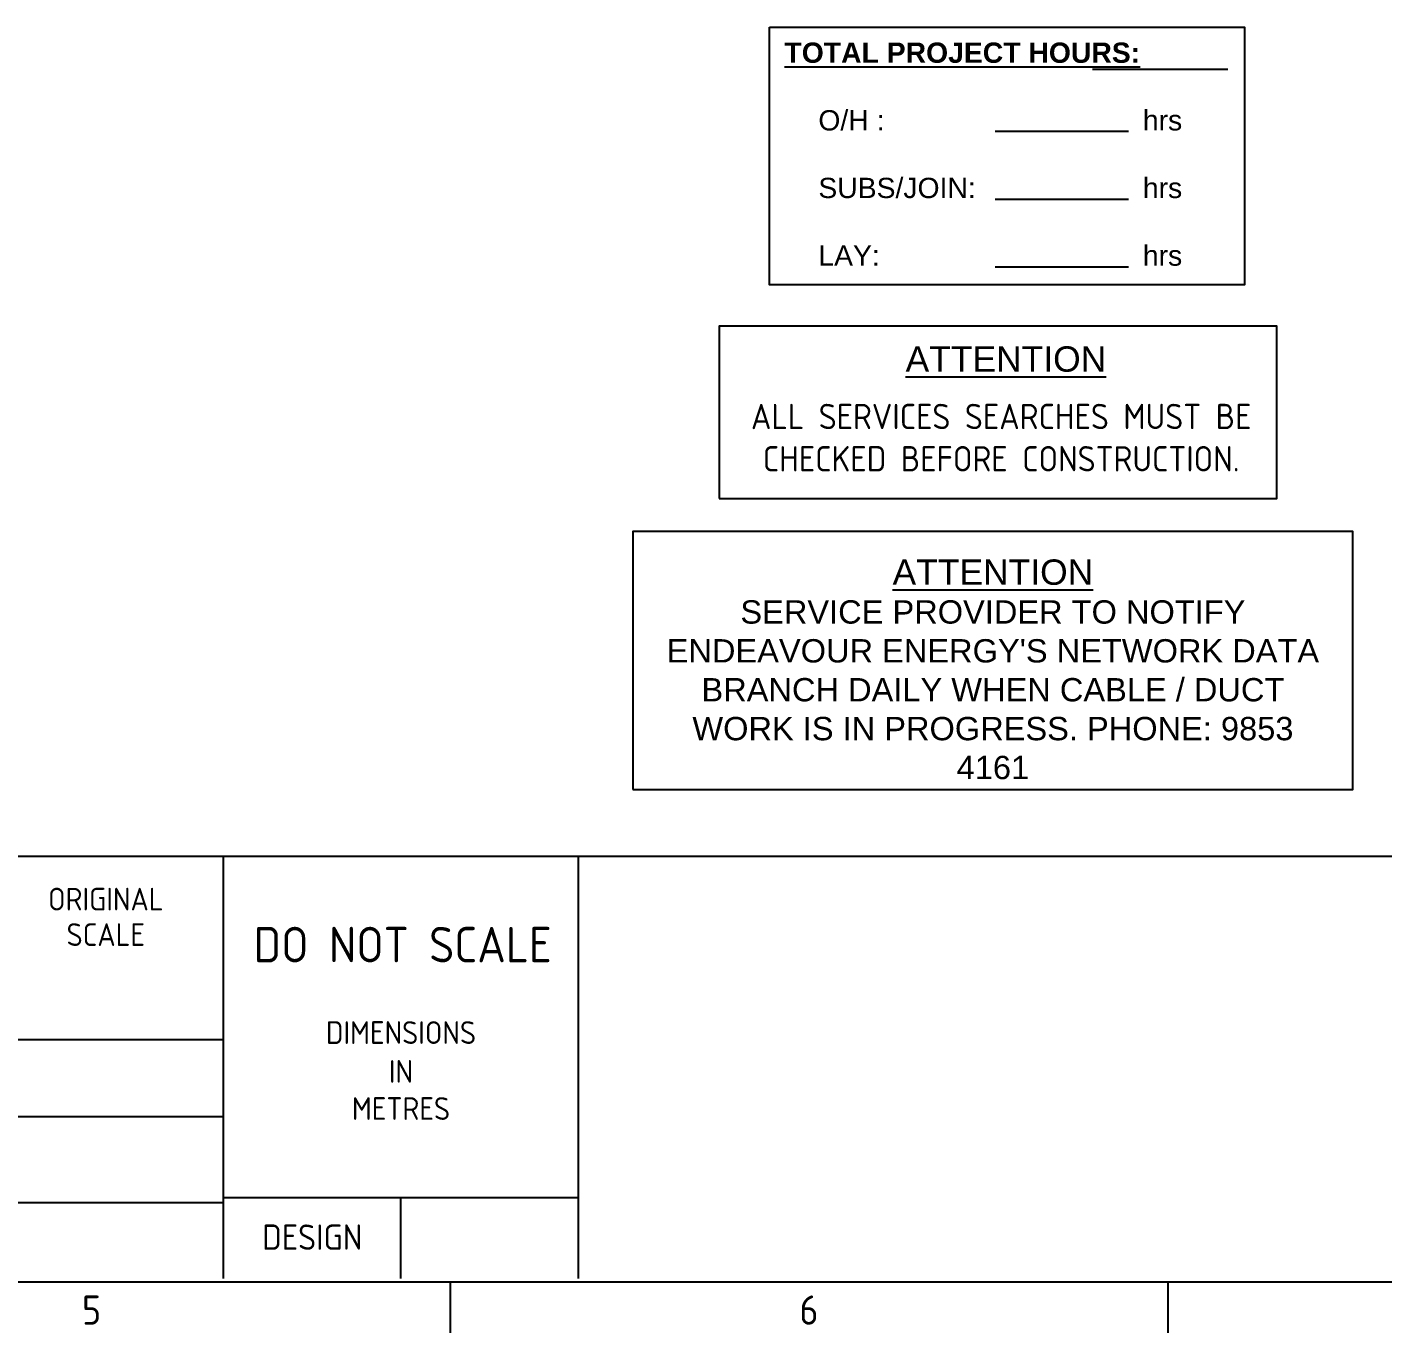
# Paper-space layout 'A2' of a CAD drawing. Header units: metres, sheet in millimetres. Extents: x 0 to 586, y 0 to 412.
# Drawn here: x 316.9 to 450.6, y -0.2 to 128.5 of the extents above; entities that cross this region are included whole.
import ezdxf
from ezdxf.enums import TextEntityAlignment as Align

# ---------------------------------------------------------------- set-up
doc = ezdxf.new("R2010")
doc.units = ezdxf.units.M
doc.layers.get('0').update_dxf_attribs({"color": 6})
doc.layers.add('Notes', color=7, linetype='Continuous')
doc.layers.add('SupportsUG_SP_EXT', color=7, linetype='Continuous')
doc.styles.add('iecISOCP', font='isocp.shx')
doc.styles.get("Standard").update_dxf_attribs({"font": 'arial.ttf'})

# ---------------------------------------------------------------- blocks, each defined once
blk = doc.blocks.new('Note_Attention')
at = {"layer": 'Notes', "color": 7}
blk.add_lwpolyline([(0, 0), (55, 0), (55, 17), (0, 17)], close=True, dxfattribs=at)
at = {"layer": 'Notes', "color": 7, "char_height": 2.5, "style": 'iecISOCP'}
for s, insert, width, attachment_point in [('{\\fArial|b0|i0|c0|p34;\\LATTENTION}', (28.29, 15), 20.8, 2), ('{\\C7;ALL SERVICES SEARCHES MUST BE CHECKED BEFORE CONSTRUCTION.}', (27.82, 6), 53, 5)]:
    blk.add_mtext(s, dxfattribs=dict(at, insert=insert, width=width, attachment_point=attachment_point))
blk = doc.blocks.new('Note_Project Hours')
at = {"layer": 'Notes'}
blk.add_lwpolyline([(0, 25.42), (46.86, 25.42), (46.86, 0), (0, 0)], close=True, dxfattribs=at)
for points in [[(31.87, 21.27), (45.21, 21.27)], [(22.27, 15.15), (35.41, 15.15)], [(22.27, 8.46), (35.41, 8.46)], [(22.27, 1.78), (35.41, 1.78)]]:
    blk.add_lwpolyline(points, dxfattribs=at)
at = {"layer": 'Notes', "insert": (-3.17, 23.9), "char_height": 2, "width": 55.0391, "attachment_point": 1}
blk.add_mtext('{\\fArial|b1|i0|c238|p34;      \\LTOTAL PROJECT HOURS:\\P\\P\\fArial|b0|i0|c238|p34;\\l^IO/H :^I^I^I^Ihrs\\P\\P^ISUBS/JOIN:^I^I^Ihrs\\P\\P\\pi-4,l6,t6;^I^ILAY:   ^I^I^Ihrs}', dxfattribs=at)
blk = doc.blocks.new('Note_Notify Integral')
at = {"layer": 'Notes'}
blk.add_lwpolyline([(0, 0), (71, 0), (71, 25.42), (0, 25.42)], close=True, dxfattribs=at)
at = {"layer": 'Notes', "style": 'iecISOCP'}
for s, insert, char_height, width, attachment_point in [('{\\fArial|b0|i0|c0|p34;\\LATTENTION}', (35.5, 22.68), 2.5, 16.7, 2), ("{\\fArial|b0|i0|c0|p34;SERVICE PROVIDER TO NOTIFY ENDEAVOUR ENERGY'S NETWORK DATA BRANCH DAILY WHEN CABLE / DUCT WORK IS IN PROGRESS. PHONE: 9853 4161}", (35.5, 9.82), 2.3, 66.4, 5)]:
    blk.add_mtext(s, dxfattribs=dict(at, insert=insert, char_height=char_height, width=width, attachment_point=attachment_point))
blk = doc.blocks.new('A2_FRAME_TITLE')
at = {"layer": 'Notes', "color": 3, "linetype": 'Continuous'}
blk.add_line((187.34, 47), (581.39, 47), dxfattribs=at)
at = {"layer": 'Notes', "color": 3}
for p, q in [((336.39, 5.35), (336.39, 47)), ((371.39, 5.35), (371.39, 47)), ((336.39, 13.35), (371.39, 13.35)), ((581.39, 5), (142.23, 5))]:
    blk.add_line(p, q, dxfattribs=at)
at = {"layer": 'Notes', "color": 7, "linetype": 'Continuous'}
blk.add_line((301.39, 28.92), (336.39, 28.92), dxfattribs=at)
at = {"layer": 'Notes', "color": 7}
for p, q in [((301.39, 21.35), (336.39, 21.35)), ((301.39, 12.85), (336.39, 12.85)), ((353.89, 5.35), (353.89, 13.35)), ((358.75, 5), (358.75, 0)), ((429.5, 5), (429.5, 0))]:
    blk.add_line(p, q, dxfattribs=at)
blk.add_attdef('DRAFT_NUM', (24.44, 23.49), '', height=2.8, rotation=90)
at = {"layer": 'Notes', "color": 7, "style": 'iecISOCP'}
for s, height, p in [('ORIGINAL', 2.24, (324.78, 41.65)), ('SCALE', 2.24, (324.78, 38.15)), ('DIMENSIONS', 2.24, (353.89, 28.49)), ('IN', 2.24, (353.89, 24.66)), ('METRES', 2.24, (353.89, 21)), ('DESIGN', 2.5, (345.14, 8.19))]:
    blk.add_text(s, height=height, dxfattribs=at).set_placement(p, align=Align.CENTER)
for s, p in [('5', (323.38, 3.69)), ('6', (394.12, 3.69))]:
    blk.add_text(s, height=2.88, dxfattribs=at).set_placement(p, align=Align.TOP_CENTER)
at = {"layer": 'Notes', "insert": (354.06, 38.28), "char_height": 3.5, "width": 29.1, "attachment_point": 5, "style": 'iecISOCP'}
blk.add_mtext('DO NOT SCALE', dxfattribs=at)
at = {"layer": 'Notes', "color": 7, "style": 'iecISOCP', "flags": 8}
blk.add_attdef('VERSION_NO', text='', height=2.5, rotation=90, dxfattribs=at).set_placement((154.95, 42.84), align=Align.MIDDLE_CENTER)
at = {"layer": 'Notes', "color": 7, "style": 'iecISOCP'}
for tag, p in [('CAP_NO', (274.43, 43.02)), ('IE_NUM', (274.43, 37.38)), ('GEN_WO', (217.74, 31.2)), ('HV_SWITCH', (274.43, 31.2)), ('OH_WO', (217.74, 25.1)), ('UBD_REF', (274.43, 25.1)), ('UG_WO', (217.74, 19.49)), ('GIS_MAP_No', (274.43, 19.49)), ('SUB_WO', (217.74, 13.64)), ('HV_OP_DIAG', (274.43, 13.64)), ('LGA', (274.43, 7.06))]:
    blk.add_attdef(tag, p, '', height=2.5, dxfattribs=at)
at = {"layer": 'Notes', "color": 2, "style": 'iecISOCP'}
for tag, p in [('T1', (441.71, 33.55)), ('T2', (441.71, 28.43)), ('T3', (441.71, 23.01)), ('T4', (441.4, 17.78)), ('T5', (441.4, 12.35)), ('T6', (441.4, 7.09))]:
    blk.add_attdef(tag, text='', height=3.5, dxfattribs=at).set_placement(p, align=Align.CENTER)
at = {"layer": 'Notes', "color": 7, "style": 'iecISOCP'}
for tag, p in [('scale', (324.78, 31.98)), ('DRAWN', (324.78, 24.31)), ('DATE', (324.78, 16.26)), ('DESIGN', (362.64, 8.29)), ('CHD', (324.78, 7.75))]:
    blk.add_attdef(tag, text='', height=2.5, dxfattribs=at).set_placement(p, align=Align.CENTER)
at = {"layer": 'Notes', "color": 4, "style": 'iecISOCP'}
blk.add_attdef('NUM', text='', height=7, dxfattribs=at).set_placement((549.94, 16.48), align=Align.CENTER)
at = {"layer": 'Notes', "color": 1, "style": 'iecISOCP'}
blk.add_attdef('REV', text='', height=5, dxfattribs=at).set_placement((576.56, 16.48), align=Align.CENTER)
at = {"layer": 'Notes', "color": 7, "style": 'iecISOCP'}
for tag, p in [('NS', (548.07, 7.5)), ('SHTS', (562.68, 7.5))]:
    blk.add_attdef(tag, text='', height=2.5, dxfattribs=at).set_placement(p, align=Align.MIDDLE)
at = {"layer": 'Notes', "style": 'iecISOCP'}
blk.add_attdef('ExportID', (4.99, 1.62), '', height=2.5, dxfattribs=at)
at = {"layer": 'Notes', "style": 'iecISOCP', "flags": 1}
for tag, p in [('ExportUserName', (104.82, -7.69)), ('ProjectType', (6.3, -8.26)), ('ProjectNumber', (23.01, -7.98)), ('DrawingNumber', (42.02, -7.98)), ('ProjectDescription', (60.75, -8.26)), ('ExportDate', (86.99, -8.34)), ('DesignerCompanyName', (128.16, -8.26)), ('GIS_SUCCESS', (157.54, -7.98)), ('CAD_SUCCESS', (175.98, -7.98)), ('Comments', (223.32, -8.34)), ('ExportCategories', (243.1, -8.34)), ('ExportAreaOfInterest', (260.42, -7.82))]:
    blk.add_attdef(tag, p, '', height=1, dxfattribs=at)
at = {"layer": 'Notes', "color": 7, "style": 'iecISOCP', "flags": 1}
blk.add_attdef('DEPOTCODE', (200.33, -8.34), '', height=1, dxfattribs=at)

psp = doc.layouts.new('A2')

# ---------------------------------------------------------------- block references
at = {"layer": 'Notes', "color": 7}
for name, p in [('Note_Project Hours', (390.07006, 103.10765)), ('Note_Notify Integral', (376.61342, 53.3586))]:
    psp.add_blockref(name, p, dxfattribs=at)
at = {"layer": 'Notes'}
psp.add_blockref('Note_Attention', (385.10842, 82.05209), dxfattribs=at)
at = {"layer": 'SupportsUG_SP_EXT'}
psp.add_blockref('A2_FRAME_TITLE', (-0.1493, -0.2235), dxfattribs=at)

doc.saveas('drawing.dxf')
